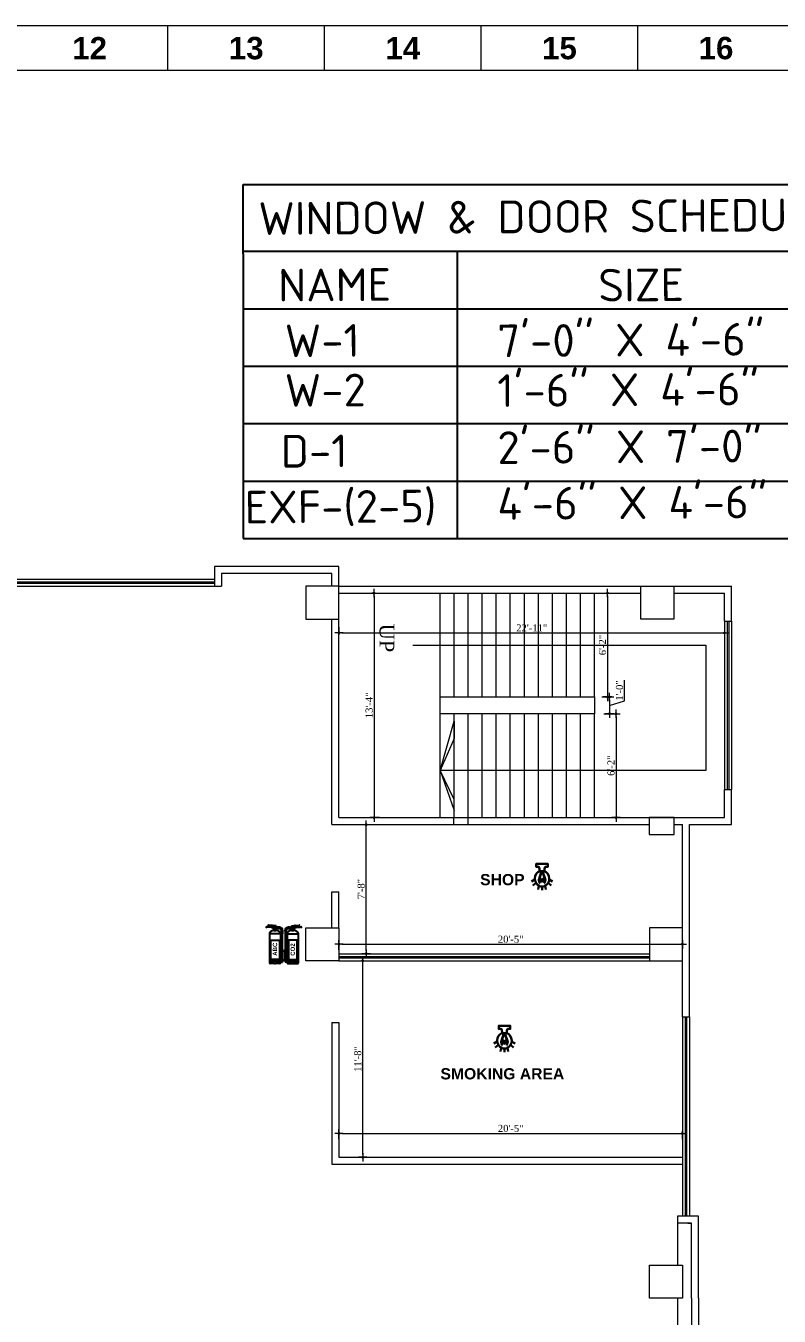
# Model space of a CAD drawing. Header units: inches. Extents: x -250485 to 735580, y -140410 to 288049.
# Drawn here: x 46484 to 47021, y 21417 to 22336 of the extents above; entities that cross this region are included whole.
import ezdxf

# ---------------------------------------------------------------- set-up
doc = ezdxf.new("R2010")
doc.units = ezdxf.units.IN
doc.header["$MEASUREMENT"] = 0
doc.header["$PDMODE"] = 35
doc.layers.get('0').update_dxf_attribs({"lineweight": 0})
doc.layers.get('Defpoints').update_dxf_attribs({"lineweight": 0})
for name, color, linetype, lineweight in [('COLUMN-2', 102, 'Continuous', 0), ('DIM_WORKING', 7, 'Continuous', 0), ('elev-FRONT', 252, 'Continuous', 30), ('Emergency Light', 251, 'Continuous', 15), ('Inline', 7, 'Continuous', 0), ('Layer1', 134, 'Continuous', 0), ('Outline', 7, 'Continuous', 0), ('Pipe 150 mm', 1, 'Continuous', 25), ('Scale', 7, 'Continuous', 0), ('Scale_Text', 7, 'Continuous', 0), ('sheet', 7, 'Continuous', 15), ('Stair', 171, 'Continuous', 0), ('Stair.', 134, 'Continuous', 9), ('SYMBLE', 86, 'Continuous', 0), ('TEX', 7, 'Continuous', 0), ('Titelblk', 7, 'Continuous', 25), ('TITLE', 7, 'Continuous', 20), ('wall', 7, 'Continuous', 0), ('WALL (I)', 7, 'Continuous', 0)]:
    doc.layers.add(name, color=color, linetype=linetype, lineweight=lineweight)
doc.layers.add('FIREACC', color=30, linetype='Continuous')
doc.layers.add('OUTSIDE', color=253, linetype='Continuous')
doc.styles.add('ARCH', font='times.ttf')
doc.styles.add('isop', font='isocpeur.ttf')
doc.styles.add('REG', font='times.ttf')
doc.styles.get("Standard").update_dxf_attribs({"font": 'arialbd.ttf', "height": 24})
doc.styles.add('Verdana', font='verdana.ttf')
doc.dimstyles.new('Dim-Pres', dxfattribs={"dimtxt": 5.5, "dimasz": 2, "dimexe": 1.5, "dimexo": 1.5, "dimgap": 1, "dimtad": 3, "dimdec": 0, "dimzin": 3, "dimdsep": 46, "dimlunit": 4, "dimtxsty": 'REG', "dimblk": 'point', "dimcen": 2, "dimclrd": 256, "dimclre": 256, "dimclrt": 7, "dimadec": 0, "dimazin": 0, "dimtfac": 0.75, "dimtdec": 0, "dimtmove": 1, "dimatfit": 3, "dimldrblk": 'point', "dimfxl": 0, "dimtolj": 1, "dimtzin": 0, "dimlwd": -1, "dimlwe": -1, "dimarcsym": 1})

# ---------------------------------------------------------------- blocks, each defined once
blk = doc.blocks.new('dot')
at = {"color": 4}
for p, q in [((-1.5, 0), (1.5, 0)), ((0, 1.5), (0, -1.5))]:
    blk.add_line(p, q, dxfattribs=at)
at = {"color": 6, "const_width": 0.5}
blk.add_lwpolyline([(-0.25, 0, 1), (0.25, 0, 1)], format="xyb", close=True, dxfattribs=at)
blk = doc.blocks.new('point')
blk.add_blockref('dot', (0, 0))
blk = doc.blocks.new('*D609')
at = {"layer": 'Defpoints', "color": 0, "ltscale": 30, "transparency": 16777216}
for p in [(46732.62, 21931.96), (46732.03, 21771.96), (46737.89, 21771.96)]:
    blk.add_point(p, dxfattribs=at)
at = {"layer": 'Layer1', "ltscale": 30, "transparency": 16777216}
for p, q in [((46732.03, 21931.96), (46730.53, 21931.96)), ((46732.03, 21929.96), (46732.03, 21773.96)), ((46736.03, 21771.96), (46730.53, 21771.96))]:
    blk.add_line(p, q, dxfattribs=at)
at = {"layer": 'Layer1', "ltscale": 30, "transparency": 16777216, "xscale": 2, "yscale": 2, "zscale": 2}
for p, rotation in [((46732.03, 21931.96), 90), ((46732.03, 21771.96), 270)]:
    blk.add_blockref('point', p, dxfattribs=dict(at, rotation=rotation))
at = {"layer": 'Layer1', "color": 7, "ltscale": 30, "transparency": 16777216, "insert": (46728.49, 21851.96), "char_height": 5, "attachment_point": 5, "rotation": 90, "style": 'REG'}
blk.add_mtext('\\A1;13\'-4"', dxfattribs=at)
blk = doc.blocks.new('*D614')
at = {"layer": 'Defpoints', "color": 0, "ltscale": 30, "transparency": 16777216}
for p in [(46889.07, 21931.96), (46889.07, 21857.96), (46898.25, 21857.96)]:
    blk.add_point(p, dxfattribs=at)
at = {"layer": 'Layer1', "ltscale": 30, "transparency": 16777216}
for p, q in [((46894.25, 21931.96), (46899.75, 21931.96)), ((46898.25, 21929.96), (46898.25, 21859.96)), ((46894.25, 21857.96), (46899.75, 21857.96))]:
    blk.add_line(p, q, dxfattribs=at)
at = {"layer": 'Layer1', "ltscale": 30, "transparency": 16777216, "xscale": 2, "yscale": 2, "zscale": 2}
for p, rotation in [((46898.25, 21931.96), 90), ((46898.25, 21857.96), 270)]:
    blk.add_blockref('point', p, dxfattribs=dict(at, rotation=rotation))
at = {"layer": 'Layer1', "color": 7, "ltscale": 30, "transparency": 16777216, "insert": (46894.71, 21894.96), "char_height": 5, "attachment_point": 5, "rotation": 90, "style": 'REG'}
blk.add_mtext('\\A1;6\'-2"', dxfattribs=at)
blk = doc.blocks.new('*D615')
at = {"layer": 'Defpoints', "color": 0, "ltscale": 30, "transparency": 16777216}
for p in [(46889.07, 21857.96), (46889.07, 21845.96), (46899.71, 21845.96)]:
    blk.add_point(p, dxfattribs=at)
at = {"layer": 'Layer1', "ltscale": 30, "transparency": 16777216}
for p, q in [((46910.34, 21855.15), (46910.34, 21869.98)), ((46895.71, 21857.96), (46901.21, 21857.96)), ((46899.71, 21855.96), (46899.71, 21847.96)), ((46899.71, 21851.96), (46910.34, 21855.15)), ((46895.71, 21845.96), (46901.21, 21845.96))]:
    blk.add_line(p, q, dxfattribs=at)
at = {"layer": 'Layer1', "ltscale": 30, "transparency": 16777216, "xscale": 2, "yscale": 2, "zscale": 2}
for p, rotation in [((46899.71, 21857.96), 90), ((46899.71, 21845.96), 270)]:
    blk.add_blockref('point', p, dxfattribs=dict(at, rotation=rotation))
at = {"layer": 'Layer1', "color": 7, "ltscale": 30, "transparency": 16777216, "insert": (46906.8, 21862.57), "char_height": 5, "attachment_point": 5, "rotation": 90, "style": 'REG'}
blk.add_mtext('\\A1;1\'-0"', dxfattribs=at)
blk = doc.blocks.new('*D616')
at = {"layer": 'Defpoints', "color": 0, "ltscale": 30, "transparency": 16777216}
for p in [(46889.07, 21845.96), (46889.07, 21771.96), (46904.34, 21771.96)]:
    blk.add_point(p, dxfattribs=at)
at = {"layer": 'Layer1', "ltscale": 30, "transparency": 16777216}
for p, q in [((46900.34, 21845.96), (46905.84, 21845.96)), ((46904.34, 21843.96), (46904.34, 21773.96)), ((46900.34, 21771.96), (46905.84, 21771.96))]:
    blk.add_line(p, q, dxfattribs=at)
at = {"layer": 'Layer1', "ltscale": 30, "transparency": 16777216, "xscale": 2, "yscale": 2, "zscale": 2}
for p, rotation in [((46904.34, 21845.96), 90), ((46904.34, 21771.96), 270)]:
    blk.add_blockref('point', p, dxfattribs=dict(at, rotation=rotation))
at = {"layer": 'Layer1', "color": 7, "ltscale": 30, "transparency": 16777216, "insert": (46900.8, 21808.96), "char_height": 5, "attachment_point": 5, "rotation": 90, "style": 'REG'}
blk.add_mtext('\\A1;6\'-2"', dxfattribs=at)
blk = doc.blocks.new('*D617')
at = {"layer": 'Defpoints', "color": 0, "ltscale": 30, "transparency": 16777216}
for p in [(46707.07, 21913.46), (46981.57, 21913.46), (46981.57, 21903.63)]:
    blk.add_point(p, dxfattribs=at)
at = {"layer": 'Layer1', "ltscale": 30, "transparency": 16777216}
for p, q in [((46707.07, 21907.63), (46707.07, 21902.13)), ((46981.57, 21907.63), (46981.57, 21902.13)), ((46709.07, 21903.63), (46979.57, 21903.63))]:
    blk.add_line(p, q, dxfattribs=at)
at = {"layer": 'Layer1', "ltscale": 30, "transparency": 16777216, "xscale": 2, "yscale": 2, "zscale": 2, "rotation": 180}
blk.add_blockref('point', (46707.07, 21903.63), dxfattribs=at)
at = {"layer": 'Layer1', "ltscale": 30, "transparency": 16777216, "xscale": 2, "yscale": 2, "zscale": 2}
blk.add_blockref('point', (46981.57, 21903.63), dxfattribs=at)
at = {"layer": 'Layer1', "color": 7, "ltscale": 30, "transparency": 16777216, "insert": (46844.32, 21907.13), "char_height": 5, "attachment_point": 5, "style": 'REG'}
blk.add_mtext('\\A1;22\'-11"', dxfattribs=at)
blk = doc.blocks.new('A$C16DB04AD')
at = {"layer": 'Emergency Light', "color": 154, "lineweight": 30}
for p, q in [((-6.5, -14.4), (-9.6, -16)), ((-5.4, -17.4), (-8.3, -19.8)), ((-2.9, -19.8), (-3.5, -23.2)), ((0, -20.7), (0, -24)), ((2.9, -19.8), (3.5, -23.2)), ((5.4, -17.4), (8.3, -19.8)), ((6.5, -14.4), (9.6, -16))]:
    blk.add_line(p, q, dxfattribs=at)
blk.add_lwpolyline([(-2, -6.6), (-2.5, -3.3, 0.371278), (-2.9, -2.9), (-5.2, -2.9), (-5.2, 0), (5.2, 0), (5.2, -2.9), (2.9, -2.9, 0.371278), (2.5, -3.3), (2, -6.6)], format="xyb", dxfattribs=at)
at = {"layer": 'Emergency Light', "color": 1, "lineweight": 30}
blk.add_lwpolyline([(-0.4, -6.6), (-3, -14.5), (-2.3, -17.3), (-1.1, -13.9), (0, -16.5), (1.1, -13.9), (2.3, -17.3), (3, -14.5), (0.4, -6.6)], dxfattribs=at)
blk.add_lwpolyline([(0.4, -7.3, 0.690361), (-0.4, -7.3), (-2.7, -14.5), (-2.2, -16.4), (-1.1, -13.2), (0, -15.9), (1.1, -13.2), (2.2, -16.4), (2.7, -14.5), (0.4, -7.3)], format="xyb", dxfattribs=at)
at = {"layer": 'Emergency Light', "color": 154, "lineweight": 30}
blk.add_lwpolyline([(-2, -6.6), (2, -6.6)], dxfattribs=at)
for centre, radius, start, end in [((0.8, -13.4), 7.38, 112.0671, 245.9767), ((-0.8, -13.4), 7.38, 294.0233, 67.9329), ((0, -16), 4.74, 241.9689, 298.0311)]:
    blk.add_arc(centre, radius, start, end, dxfattribs=at)
blk = doc.blocks.new('*U196')
at = {"layer": 'OUTSIDE', "linetype": 'Continuous'}
for points in [[(-100, 482), (-104, 460), (-79, 478)], [(-79, 478), (-104, 460), (-84, 462)], [(-84, 462), (-104, 460), (-77, 321)], [(-104, 460), (-97, 320), (-77, 321)], [(-85, 498), (-100, 482), (-47, 486)], [(-47, 486), (-100, 482), (-64, 484)], [(-64, 484), (-100, 482), (-79, 478)], [(-64, 504), (-85, 498), (-52, 503)], [(-52, 503), (-85, 498), (-47, 502)], [(-43, 502), (-85, 498), (-43, 486)], [(-85, 498), (-43, 502), (-47, 502)], [(-85, 498), (-47, 486), (-43, 486)], [(-52, 503), (-58, 504), (-64, 504)], [(-47, 486), (-64, 484), (-52, 485)], [(-52, 485), (-64, 484), (-58, 484)], [(-97, 320), (-102, 180), (-82, 180)], [(-77, 321), (-97, 320), (-82, 180)], [(-103, 111), (-104, 62), (-84, 62)], [(-82, 160), (-103, 111), (-83, 111)], [(-102, 160), (-103, 111), (-82, 160)], [(-83, 111), (-103, 111), (-84, 62)]]:
    blk.add_solid(points, dxfattribs=at)
blk = doc.blocks.new('*U195')
at = {"layer": 'OUTSIDE', "linetype": 'Continuous'}
for points in [[(0, 488), (-1, 487), (1, 486)], [(-1, 487), (0, 486), (1, 486)], [(0, 500), (0, 488), (1, 486)], [(1, 500), (0, 500), (1, 486)], [(1, 500), (1, 486), (2, 488)], [(1, 500), (1, 500), (2, 488)], [(1, 500), (1, 500), (1, 486)], [(2, 488), (1, 486), (2, 487)], [(2, 487), (1, 486), (2, 486)]]:
    blk.add_solid(points, dxfattribs=at)
blk = doc.blocks.new('CO2')
at = {"layer": 'FIREACC', "color": 31}
for p, q in [((-39702, 31634), (-39702, 31301)), ((-39658, 31682), (-39626, 31682)), ((-39658, 31682), (-39658, 31666)), ((-39657, 31717), (-39569, 31724)), ((-39657, 31717), (-39656, 31701)), ((-39657, 31685), (-39627, 31685)), ((-39657, 31684), (-39657, 31682)), ((-39657, 31684), (-39627, 31684)), ((-39655, 31701), (-39656, 31707)), ((-39630, 31701), (-39656, 31701)), ((-39656, 31685), (-39656, 31701)), ((-39652, 31705), (-39631, 31704)), ((-39651, 31703), (-39652, 31705)), ((-39652, 31703), (-39631, 31702)), ((-39631, 31704), (-39626, 31704)), ((-39630, 31702), (-39605, 31701)), ((-39628, 31701), (-39630, 31701)), ((-39628, 31698), (-39628, 31701)), ((-39628, 31685), (-39628, 31697)), ((-39627, 31684), (-39627, 31682)), ((-39626, 31682), (-39626, 31666)), ((-39624, 31709), (-39624, 31706)), ((-39624, 31708), (-39604, 31707)), ((-39622, 31712), (-39606, 31714)), ((-39606, 31714), (-39565, 31720)), ((-39604, 31701), (-39558, 31700)), ((-39603, 31707), (-39552, 31704)), ((-39582, 31634), (-39582, 31301)), ((-39655, 31306), (-39691, 31306)), ((-39629, 31306), (-39594, 31306))]:
    blk.add_line(p, q, dxfattribs=at)
for centre, radius in [((-39653, 31703), 0.818), ((-39642, 31693), 8), ((-39642, 31693), 7.11)]:
    blk.add_circle(centre, radius, dxfattribs=at)
for centre, radius, start, end in [((-39676, 31631), 26.3, 119.5311, 173.3898), ((-39642, 31581), 86.5, 100.9999, 123.208), ((-39657, 31684), 0.8, 90, 270), ((-39653, 31703), 1.96, 184.1612, 4.1612), ((-39627, 31684), 0.8, 270, 90), ((-39626, 31706), 2.4, 266.9201, 4.1612), ((-39642, 31581), 86.5, 56.792, 79.0001), ((-39621, 31709), 2.4, 97.9905, 184.1612), ((-39608, 31631), 26.3, 6.6102, 60.4689), ((-39569, 31720), 4, 4.1612, 94.1612), ((-39562, 31656), 44.2, 59.9746, 83.8066), ((-39556, 31688), 16.6, 21.9213, 77.9269), ((-39687, 31298), 9.06, 135.2683, 162.981), ((-39691, 31302), 3.74, 83.2574, 130.4174), ((-39655, 31299), 6.79, 39.6417, 93.3999), ((-39629, 31299), 6.79, 86.6001, 140.3583), ((-39593, 31302), 3.74, 49.5826, 96.7426), ((-39597, 31298), 9.06, 17.019, 44.7317), ((-39698, 31302), 4.51, 202.0814, 252.7663), ((-39699, 31302), 4.45, 276.3773, 340.9868), ((-39642, 31306), 7.75, 199.8006, 272.52), ((-39642, 31306), 7.75, 267.48, 340.1994), ((-39585, 31302), 4.45, 199.0132, 263.6227), ((-39586, 31302), 4.51, 287.2337, 337.9186)]:
    blk.add_arc(centre, radius, start, end, dxfattribs=at)
at = {"layer": 'OUTSIDE', "color": 31}
for p, q in [((-39702, 31626), (-39582, 31626)), ((-39694, 31701), (-39689, 31701)), ((-39677, 31701), (-39666, 31701)), ((-39677, 31701), (-39677, 31685)), ((-39677, 31699), (-39666, 31699)), ((-39677, 31698), (-39666, 31698)), ((-39677, 31689), (-39666, 31689)), ((-39677, 31688), (-39666, 31688)), ((-39677, 31685), (-39666, 31685)), ((-39661, 31699), (-39656, 31699)), ((-39661, 31699), (-39661, 31687)), ((-39661, 31695), (-39656, 31695)), ((-39661, 31691), (-39656, 31691)), ((-39661, 31687), (-39656, 31687)), ((-39656, 31701), (-39655, 31701)), ((-39645, 31695), (-39647, 31696)), ((-39643, 31689), (-39645, 31700)), ((-39642, 31698), (-39643, 31689)), ((-39642, 31698), (-39642, 31698)), ((-39642, 31698), (-39641, 31689)), ((-39642, 31698), (-39642, 31698)), ((-39642, 31698), (-39642, 31698)), ((-39641, 31689), (-39639, 31700)), ((-39639, 31695), (-39637, 31696)), ((-39631, 31706), (-39632, 31706)), ((-39632, 31706), (-39631, 31706)), ((-39702, 31326), (-39582, 31326)), ((-39699, 31298), (-39585, 31298))]:
    blk.add_line(p, q, dxfattribs=at)
at = {"layer": 'OUTSIDE', "color": 1}
for p, q in [((-39694, 31685), (-39689, 31685)), ((-39677, 31700), (-39680, 31700)), ((-39677, 31687), (-39680, 31687)), ((-39690, 31558), (-39690, 31342)), ((-39594, 31558), (-39690, 31558)), ((-39594, 31342), (-39594, 31558)), ((-39730, 31442), (-39730, 31426)), ((-39702, 31442), (-39730, 31442)), ((-39702, 31426), (-39730, 31426)), ((-39728, 31442), (-39728, 31426)), ((-39728, 31348), (-39728, 31346)), ((-39708, 31348), (-39728, 31348)), ((-39727, 31346), (-39728, 31346)), ((-39728, 31346), (-39728, 31328)), ((-39727, 31346), (-39727, 31328)), ((-39710, 31326), (-39726, 31326)), ((-39725, 31325), (-39725, 31326)), ((-39725, 31325), (-39711, 31325)), ((-39722, 31346), (-39724, 31346)), ((-39724, 31346), (-39724, 31328)), ((-39724, 31325), (-39724, 31314)), ((-39724, 31324), (-39712, 31324)), ((-39712, 31314), (-39724, 31314)), ((-39722, 31346), (-39722, 31328)), ((-39719, 31326), (-39719, 31346)), ((-39717, 31346), (-39719, 31346)), ((-39717, 31326), (-39717, 31346)), ((-39717, 31326), (-39717, 31346)), ((-39714, 31346), (-39712, 31346)), ((-39714, 31346), (-39714, 31328)), ((-39712, 31346), (-39712, 31328)), ((-39712, 31325), (-39712, 31314)), ((-39711, 31325), (-39711, 31326)), ((-39709, 31346), (-39708, 31346)), ((-39709, 31346), (-39709, 31328)), ((-39708, 31442), (-39708, 31426)), ((-39708, 31348), (-39708, 31346)), ((-39708, 31346), (-39708, 31328)), ((-39690, 31342), (-39594, 31342))]:
    blk.add_line(p, q, dxfattribs=at)
at = {"layer": 'OUTSIDE', "color": 31}
for centre, radius, start, end in [((-39694, 31669), 32.2, 90.1556, 185.0263), ((-40885, 31547), 1165, 354.8506, 5.8887), ((-39694, 31669), 16.2, 90.3251, 183.7727), ((-40874, 31547), 1170, 354.8444, 5.9227), ((-39691, 31730), 45.1, 272.4836, 284.5448), ((-39666, 31694), 7.45, 50.2127, 88.8117), ((-39666, 31701), 1.98, 271.9881, 358.9526), ((-39668, 31693), 5.13, 297.4534, 62.5466), ((-39666, 31686), 1.98, 1.0474, 88.0119), ((-39666, 31693), 7.45, 271.1883, 309.7873), ((-39644, 31690), 27.6, 239.6837, 274.3046), ((-39642, 31693), 5.65, 115.6308, 148.0837), ((-39642, 31693), 3.41, 125.5003, 148.0837), ((-39642, 31688), 1.22, 124.6063, 55.8009), ((-39639, 31688), 25.7, 264.3962, 301.6155), ((-39642, 31693), 5.65, 31.9163, 64.3692), ((-39642, 31693), 3.41, 31.9163, 54.4997), ((-39632, 31706), 0.343, 90, 270), ((-39617, 31706), 14, 181.0255, 178.2204), ((-39617, 31706), 13.6, 181.0585, 178.1631), ((-39631, 31706), 0.343, 270, 90)]:
    blk.add_arc(centre, radius, start, end, dxfattribs=at)
at = {"layer": 'OUTSIDE', "color": 1}
for centre, radius, start, end in [((-39691, 31656), 45.1, 75.4552, 87.5164), ((-39725, 31329), 2.97, 192.2541, 244.019), ((-39724, 31329), 2.97, 192.2541, 244.019), ((-42910, 31459), 3186, 357.9975, 359.4077), ((-39721, 31329), 2.97, 192.2541, 244.019), ((-39719, 31329), 2.97, 192.2541, 244.019), ((-39717, 31329), 2.97, 295.981, 347.7459), ((-39715, 31329), 2.97, 295.981, 347.7459), ((-39712, 31329), 2.97, 295.981, 347.7459), ((-42910, 31459), 3202, 358.0075, 359.4106), ((-39711, 31329), 2.97, 295.981, 347.7459)]:
    blk.add_arc(centre, radius, start, end, dxfattribs=at)
at = {"layer": 'OUTSIDE', "color": 1, "linetype": 'Continuous', "xscale": 0.8000000000029104, "yscale": 0.7999999999992724, "zscale": 0.7999999999999443}
blk.add_blockref('*U196', (-39643, 31298), dxfattribs=at)
at = {"layer": 'OUTSIDE', "color": 31, "linetype": 'Continuous', "xscale": 0.8000000000029104, "yscale": 0.7999999999992724, "zscale": 0.7999999999999443}
blk.add_blockref('*U195', (-39643, 31298), dxfattribs=at)
at = {"layer": 'sheet', "color": 5, "insert": (-39666, 31384), "char_height": 48, "width": 165, "attachment_point": 1, "rotation": 90}
blk.add_mtext('{\\C6;CO2}', dxfattribs=at)
blk = doc.blocks.new('ABC')
at = {"layer": 'FIREACC', "color": 11}
for p, q in [((-39154, 31707), (-39205, 31704)), ((-39153, 31701), (-39200, 31700)), ((-39152, 31714), (-39193, 31720)), ((-39101, 31717), (-39189, 31724)), ((-39175, 31634), (-39175, 31301)), ((-39134, 31708), (-39154, 31707)), ((-39127, 31702), (-39153, 31701)), ((-39136, 31712), (-39151, 31714)), ((-39134, 31709), (-39134, 31706)), ((-39127, 31704), (-39131, 31704)), ((-39100, 31685), (-39131, 31685)), ((-39131, 31684), (-39131, 31682)), ((-39100, 31684), (-39131, 31684)), ((-39099, 31682), (-39131, 31682)), ((-39131, 31682), (-39131, 31666)), ((-39129, 31698), (-39129, 31701)), ((-39129, 31701), (-39127, 31701)), ((-39129, 31685), (-39129, 31697)), ((-39106, 31703), (-39127, 31702)), ((-39127, 31701), (-39102, 31701)), ((-39106, 31705), (-39126, 31704)), ((-39106, 31703), (-39106, 31705)), ((-39101, 31717), (-39102, 31701)), ((-39102, 31701), (-39102, 31707)), ((-39102, 31685), (-39102, 31701)), ((-39100, 31684), (-39100, 31682)), ((-39099, 31682), (-39099, 31666)), ((-39055, 31634), (-39055, 31301)), ((-39129, 31306), (-39164, 31306)), ((-39102, 31306), (-39067, 31306))]:
    blk.add_line(p, q, dxfattribs=at)
for centre, radius in [((-39115, 31693), 8), ((-39115, 31693), 7.11), ((-39104, 31703), 0.818)]:
    blk.add_circle(centre, radius, dxfattribs=at)
for centre, radius, start, end in [((-39202, 31688), 16.6, 102.0731, 158.0787), ((-39195, 31656), 44.2, 96.1934, 120.0254), ((-39189, 31720), 4, 85.8388, 175.8388), ((-39149, 31631), 26.3, 119.5311, 173.3898), ((-39115, 31581), 86.5, 100.9999, 123.208), ((-39136, 31709), 2.4, 355.8388, 82.0095), ((-39132, 31706), 2.4, 175.8388, 273.0799), ((-39131, 31684), 0.8, 90, 270), ((-39104, 31703), 1.96, 175.8388, 355.8388), ((-39100, 31684), 0.8, 270, 90), ((-39116, 31581), 86.5, 56.792, 79.0001), ((-39082, 31631), 26.3, 6.6102, 60.4689), ((-39160, 31298), 9.06, 135.2683, 162.981), ((-39164, 31302), 3.74, 83.2574, 130.4174), ((-39128, 31299), 6.79, 39.6417, 93.3999), ((-39103, 31299), 6.79, 86.6001, 140.3583), ((-39067, 31302), 3.74, 49.5826, 96.7426), ((-39071, 31298), 9.06, 17.019, 44.7317), ((-39171, 31302), 4.51, 202.0814, 252.7663), ((-39173, 31302), 4.45, 276.3773, 340.9868), ((-39116, 31306), 7.75, 199.8006, 272.52), ((-39115, 31306), 7.75, 267.48, 340.1994), ((-39058, 31302), 4.45, 199.0132, 263.6227), ((-39060, 31302), 4.51, 287.2337, 337.9186)]:
    blk.add_arc(centre, radius, start, end, dxfattribs=at)
at = {"layer": 'OUTSIDE', "color": 11}
for p, q in [((-39055, 31626), (-39175, 31626)), ((-39127, 31706), (-39125, 31706)), ((-39125, 31706), (-39127, 31706)), ((-39118, 31695), (-39120, 31696)), ((-39116, 31689), (-39118, 31700)), ((-39116, 31698), (-39115, 31698)), ((-39116, 31698), (-39116, 31689)), ((-39116, 31698), (-39115, 31698)), ((-39115, 31689), (-39113, 31700)), ((-39115, 31698), (-39115, 31689)), ((-39115, 31698), (-39115, 31698)), ((-39113, 31695), (-39111, 31696)), ((-39102, 31701), (-39102, 31701)), ((-39096, 31699), (-39102, 31699)), ((-39096, 31695), (-39102, 31695)), ((-39096, 31691), (-39102, 31691)), ((-39096, 31687), (-39102, 31687)), ((-39096, 31699), (-39096, 31687)), ((-39080, 31701), (-39092, 31701)), ((-39080, 31699), (-39092, 31699)), ((-39080, 31698), (-39092, 31698)), ((-39080, 31689), (-39092, 31689)), ((-39080, 31688), (-39092, 31688)), ((-39080, 31685), (-39092, 31685)), ((-39080, 31701), (-39080, 31685)), ((-39080, 31687), (-39078, 31687)), ((-39063, 31685), (-39068, 31685)), ((-39055, 31326), (-39175, 31326)), ((-39058, 31298), (-39173, 31298))]:
    blk.add_line(p, q, dxfattribs=at)
at = {"layer": 'OUTSIDE', "color": 1}
for p, q in [((-39080, 31700), (-39078, 31700)), ((-39063, 31701), (-39068, 31701)), ((-39163, 31342), (-39163, 31558)), ((-39163, 31558), (-39067, 31558)), ((-39067, 31558), (-39067, 31342)), ((-39067, 31342), (-39163, 31342)), ((-39055, 31442), (-39027, 31442)), ((-39055, 31426), (-39027, 31426)), ((-39050, 31442), (-39050, 31426)), ((-39049, 31348), (-39049, 31346)), ((-39049, 31348), (-39030, 31348)), ((-39049, 31346), (-39049, 31346)), ((-39049, 31346), (-39049, 31328)), ((-39049, 31346), (-39049, 31328)), ((-39047, 31326), (-39031, 31326)), ((-39043, 31346), (-39046, 31346)), ((-39046, 31346), (-39046, 31328)), ((-39046, 31325), (-39046, 31326)), ((-39046, 31325), (-39046, 31314)), ((-39033, 31325), (-39046, 31325)), ((-39033, 31324), (-39046, 31324)), ((-39046, 31314), (-39033, 31314)), ((-39043, 31346), (-39043, 31328)), ((-39041, 31326), (-39041, 31346)), ((-39041, 31326), (-39041, 31346)), ((-39041, 31346), (-39038, 31346)), ((-39038, 31326), (-39038, 31346)), ((-39036, 31346), (-39033, 31346)), ((-39036, 31346), (-39036, 31328)), ((-39033, 31346), (-39033, 31328)), ((-39033, 31325), (-39033, 31326)), ((-39033, 31325), (-39033, 31314)), ((-39030, 31442), (-39030, 31426)), ((-39030, 31348), (-39030, 31346)), ((-39030, 31346), (-39030, 31346)), ((-39030, 31346), (-39030, 31328)), ((-39030, 31346), (-39030, 31328)), ((-39027, 31442), (-39027, 31426))]:
    blk.add_line(p, q, dxfattribs=at)
at = {"layer": 'OUTSIDE', "color": 11}
for centre, radius, start, end in [((-39140, 31706), 14, 1.7796, 358.9745), ((-39140, 31706), 13.6, 1.8369, 358.9415), ((-39118, 31688), 25.7, 238.3845, 275.6038), ((-39127, 31706), 0.343, 90, 270), ((-39125, 31706), 0.343, 270, 90), ((-39115, 31693), 5.65, 115.6308, 148.0837), ((-39115, 31693), 3.41, 125.5003, 148.0837), ((-39115, 31688), 1.22, 124.1991, 55.3937), ((-39113, 31690), 27.6, 265.6954, 300.3163), ((-39115, 31693), 3.41, 31.9163, 54.4997), ((-39115, 31693), 5.65, 31.9163, 64.3692), ((-39092, 31694), 7.45, 91.1883, 129.7873), ((-39092, 31693), 7.45, 230.2127, 268.8117), ((-39090, 31693), 5.13, 117.4534, 242.5466), ((-39092, 31701), 1.98, 181.0474, 268.0119), ((-39092, 31686), 1.98, 91.9881, 178.9526), ((-39066, 31730), 45.1, 255.4552, 267.5164), ((-39064, 31669), 32.2, 354.9737, 89.8444), ((-39064, 31669), 16.2, 356.2273, 89.6749), ((-37883, 31547), 1170, 174.0773, 185.1556)]:
    blk.add_arc(centre, radius, start, end, dxfattribs=at)
at = {"layer": 'OUTSIDE', "color": 1}
for centre, radius, start, end in [((-39066, 31656), 45.1, 92.4836, 104.5448), ((-37872, 31547), 1165, 174.1113, 185.1494), ((-35847, 31459), 3202, 180.5894, 181.9925), ((-39046, 31329), 2.97, 192.2541, 244.019), ((-39046, 31329), 2.97, 192.2541, 244.019), ((-39043, 31329), 2.97, 192.2541, 244.019), ((-39040, 31329), 2.97, 192.2541, 244.019), ((-39038, 31329), 2.97, 295.981, 347.7459), ((-39036, 31329), 2.97, 295.981, 347.7459), ((-35847, 31459), 3186, 180.5923, 182.0025), ((-39033, 31329), 2.97, 295.981, 347.7459), ((-39033, 31329), 2.97, 295.981, 347.7459)]:
    blk.add_arc(centre, radius, start, end, dxfattribs=at)
at = {"layer": 'OUTSIDE', "color": 11, "linetype": 'Continuous', "xscale": -0.8000000000029104, "yscale": 0.7999999999992724, "zscale": 0.7999999999999443}
blk.add_blockref('*U195', (-39115, 31298), dxfattribs=at)
at = {"layer": 'OUTSIDE', "color": 1, "linetype": 'Continuous', "xscale": -0.8000000000029104, "yscale": 0.7999999999992724, "zscale": 0.7999999999999443}
blk.add_blockref('*U196', (-39115, 31298), dxfattribs=at)
at = {"layer": 'sheet', "color": 5, "insert": (-39091, 31384), "char_height": 48, "width": 165, "attachment_point": 7, "rotation": 90}
blk.add_mtext('{\\C6;ABC}', dxfattribs=at)
blk = doc.blocks.new('PAGE')
at = {"layer": 'Inline', "color": 252, "lineweight": 15}
blk.add_lwpolyline([(178051640.63, 22656441.11), (178051640.63, 22657235.79), (178050505.36, 22657235.79), (178050505.36, 22656441.11)], close=True, dxfattribs=at)
at = {"layer": 'Outline', "color": 252, "lineweight": 15}
blk.add_line((178051662.57, 22657252.66), (178050483.42, 22657252.66), dxfattribs=at)
at = {"layer": 'Scale', "color": 252, "lineweight": 9}
for p, q in [((178051190.99, 22657235.79), (178051190.99, 22657252.66)), ((178051249.99, 22657235.79), (178051249.99, 22657252.66)), ((178051308.99, 22657235.79), (178051308.99, 22657252.66)), ((178051367.98, 22657235.79), (178051367.98, 22657252.66))]:
    blk.add_line(p, q, dxfattribs=at)
at = {"layer": 'Scale_Text', "color": 252, "lineweight": 13, "char_height": 8.435, "width": 2.5102, "attachment_point": 5}
for s, insert in [('12', (178051161.49, 22657244.22)), ('13', (178051220.49, 22657244.22)), ('14', (178051279.49, 22657244.22)), ('15', (178051338.49, 22657244.22)), ('16', (178051397.48, 22657244.22))]:
    blk.add_mtext(s, dxfattribs=dict(at, insert=insert))
blk = doc.blocks.new('Title')
at = {"layer": 'Titelblk', "color": 3, "linetype": 'Continuous', "lineweight": 0, "xscale": 3.014611567961765, "yscale": 3.014611567959946, "zscale": 3.014611567966516}
blk.add_blockref('PAGE', (-536855255.8, -68388224), dxfattribs=at)
blk = doc.blocks.new('*D646')
at = {"layer": 'Defpoints', "color": 0, "ltscale": 30, "transparency": 16777216}
for p in [(46707.07, 21669.96), (46723.98, 21669.96), (46707.07, 21529.88)]:
    blk.add_point(p, dxfattribs=at)
at = {"layer": 'Layer1', "ltscale": 30, "transparency": 16777216}
for p, q in [((46719.98, 21669.96), (46725.48, 21669.96)), ((46723.98, 21531.88), (46723.98, 21667.96)), ((46719.98, 21529.88), (46725.48, 21529.88))]:
    blk.add_line(p, q, dxfattribs=at)
at = {"layer": 'Layer1', "ltscale": 30, "transparency": 16777216, "xscale": 2, "yscale": 2, "zscale": 2}
for p, rotation in [((46723.98, 21669.96), 90), ((46723.98, 21529.88), 270)]:
    blk.add_blockref('point', p, dxfattribs=dict(at, rotation=rotation))
at = {"layer": 'Layer1', "color": 7, "ltscale": 30, "transparency": 16777216, "insert": (46720.44, 21599.92), "char_height": 5, "attachment_point": 5, "rotation": 90, "style": 'REG'}
blk.add_mtext('\\A1;11\'-8"', dxfattribs=at)
blk = doc.blocks.new('*D647')
at = {"layer": 'Defpoints', "color": 0, "ltscale": 30, "transparency": 16777216}
for p in [(46951.57, 21546.9), (46707.07, 21529.88), (46951.57, 21529.88)]:
    blk.add_point(p, dxfattribs=at)
at = {"layer": 'Layer1', "ltscale": 30, "transparency": 16777216}
for p, q in [((46707.07, 21542.9), (46707.07, 21548.4)), ((46709.07, 21546.9), (46949.57, 21546.9)), ((46951.57, 21542.9), (46951.57, 21548.4))]:
    blk.add_line(p, q, dxfattribs=at)
at = {"layer": 'Layer1', "ltscale": 30, "transparency": 16777216, "xscale": 2, "yscale": 2, "zscale": 2, "rotation": 180}
blk.add_blockref('point', (46707.07, 21546.9), dxfattribs=at)
at = {"layer": 'Layer1', "ltscale": 30, "transparency": 16777216, "xscale": 2, "yscale": 2, "zscale": 2}
blk.add_blockref('point', (46951.57, 21546.9), dxfattribs=at)
at = {"layer": 'Layer1', "color": 7, "ltscale": 30, "transparency": 16777216, "insert": (46829.32, 21550.45), "char_height": 5, "attachment_point": 5, "style": 'REG'}
blk.add_mtext('\\A1;20\'-5"', dxfattribs=at)
blk = doc.blocks.new('*D648')
at = {"layer": 'Defpoints', "color": 0, "ltscale": 30, "transparency": 16777216}
for p in [(46707.07, 21766.96), (46726.42, 21766.96), (46707.07, 21674.96)]:
    blk.add_point(p, dxfattribs=at)
at = {"layer": 'Layer1', "ltscale": 30, "transparency": 16777216}
for p, q in [((46722.42, 21766.96), (46727.92, 21766.96)), ((46726.42, 21676.96), (46726.42, 21764.96)), ((46722.42, 21674.96), (46727.92, 21674.96))]:
    blk.add_line(p, q, dxfattribs=at)
at = {"layer": 'Layer1', "ltscale": 30, "transparency": 16777216, "xscale": 2, "yscale": 2, "zscale": 2}
for p, rotation in [((46726.42, 21766.96), 90), ((46726.42, 21674.96), 270)]:
    blk.add_blockref('point', p, dxfattribs=dict(at, rotation=rotation))
at = {"layer": 'Layer1', "color": 7, "ltscale": 30, "transparency": 16777216, "insert": (46722.87, 21720.96), "char_height": 5, "attachment_point": 5, "rotation": 90, "style": 'REG'}
blk.add_mtext('\\A1;7\'-8"', dxfattribs=at)
blk = doc.blocks.new('*D649')
at = {"layer": 'Defpoints', "color": 0, "ltscale": 30, "transparency": 16777216}
for p in [(46951.57, 21681.71), (46707.07, 21674.96), (46951.57, 21674.96)]:
    blk.add_point(p, dxfattribs=at)
at = {"layer": 'Layer1', "ltscale": 30, "transparency": 16777216}
for p, q in [((46707.07, 21677.71), (46707.07, 21683.21)), ((46709.07, 21681.71), (46949.57, 21681.71)), ((46951.57, 21677.71), (46951.57, 21683.21))]:
    blk.add_line(p, q, dxfattribs=at)
at = {"layer": 'Layer1', "ltscale": 30, "transparency": 16777216, "xscale": 2, "yscale": 2, "zscale": 2, "rotation": 180}
blk.add_blockref('point', (46707.07, 21681.71), dxfattribs=at)
at = {"layer": 'Layer1', "ltscale": 30, "transparency": 16777216, "xscale": 2, "yscale": 2, "zscale": 2}
blk.add_blockref('point', (46951.57, 21681.71), dxfattribs=at)
at = {"layer": 'Layer1', "color": 7, "ltscale": 30, "transparency": 16777216, "insert": (46829.32, 21685.26), "char_height": 5, "attachment_point": 5, "style": 'REG'}
blk.add_mtext('\\A1;20\'-5"', dxfattribs=at)
blk = doc.blocks.new('RGD')
at = {"layer": 'elev-FRONT', "linetype": 'ByBlock', "lineweight": -2}
for p, q in [((-267170.86, 132486.4), (-267170.86, 132507.54)), ((-267170.86, 132507.54), (-266991.75, 132507.54)), ((-266991.75, 132507.54), (-266991.75, 132399.32)), ((-267170.86, 132487.15), (-266991.75, 132487.15)), ((-267170.86, 132486.4), (-267170.86, 132399.32)), ((-267105.45, 132487.15), (-267105.45, 132399.32)), ((-267170.86, 132469.59), (-266991.75, 132469.59)), ((-267170.86, 132452.02), (-266991.75, 132452.02)), ((-267170.86, 132434.45), (-266991.75, 132434.45)), ((-267170.86, 132416.89), (-266991.75, 132416.89)), ((-267170.86, 132399.32), (-266991.75, 132399.32))]:
    blk.add_line(p, q, dxfattribs=at)
at = {"layer": 'Stair.', "char_height": 10, "attachment_point": 1, "rotation": 0.4027, "style": 'isop'}
for s, insert, width in [('{\\C5;WINDOW & DOOR SCHEDULE}', (-267166.27, 132502.14), 173.2419), ('{\\C5;NAME}', (-267160.24, 132481.77), 70.5634), ('{\\C5;SIZE}', (-267062.38, 132481.77), 70.5634), ('{\\C5;7\'-0\'\' X 4\'-6"}', (-267093.22, 132464.74), 89.3818), ('{\\C5;W-1}', (-267158.2, 132464.74), 28.5573), ('{\\C5;W-2}', (-267158.2, 132449.58), 28.5573), ('{\\C5;1\'-6\'\' X 4\'-6"}', (-267093.22, 132449.52), 89.3818), ('{\\C5;2\'-6\'\' X 7\'-0"}', (-267093.22, 132432.08), 89.3818), ('{\\C5;D-1}', (-267159.41, 132430.98), 28.5573), ('{\\C5;EXF-(2-5)}', (-267170.45, 132413.86), 28.5573), ('{\\C5;4\'-6\'\' X 4\'-6"}', (-267093.22, 132414.96), 89.3818)]:
    blk.add_mtext(s, dxfattribs=dict(at, insert=insert, width=width))

msp = doc.modelspace()

# ---------------------------------------------------------------- linework, layer by layer
at = {"layer": 'COLUMN-2', "color": 7}
for points in [[(46707.07, 21936.96), (46683.57, 21936.96), (46683.57, 21913.46), (46707.07, 21913.46)], [(46922.07, 21936.96), (46945.57, 21936.96), (46945.57, 21913.46), (46922.07, 21913.46)], [(46707.07, 21669.96), (46683.57, 21669.96), (46683.57, 21693.46), (46707.07, 21693.46)], [(46928.07, 21669.96), (46951.57, 21669.96), (46951.57, 21693.46), (46928.07, 21693.46)]]:
    msp.add_lwpolyline(points, close=True, dxfattribs=at)
msp.add_lwpolyline([(46945.82, 21771.96), (46927.82, 21771.96), (46927.82, 21759.96), (46945.82, 21759.96), (46945.82, 21771.96)], dxfattribs=at)
at = {"layer": 'DIM_WORKING', "color": 7, "ltscale": 30}
for p, q in [((46981.57, 21911.96), (46986.57, 21911.96)), ((46981.57, 21791.96), (46986.57, 21791.96)), ((46707.07, 21671.96), (46707.07, 21669.96)), ((46702.07, 21625.96), (46702.07, 21524.88)), ((46707.07, 21625.96), (46707.07, 21529.88))]:
    msp.add_line(p, q, dxfattribs=at)
for points in [[(46702.07, 21936.96), (46702.07, 21945.96)], [(46707.07, 21936.96), (46707.07, 21950.96)]]:
    msp.add_lwpolyline(points, dxfattribs=at)
at = {"layer": 'Stair', "color": 7, "ltscale": 30}
for p, q in [((46779.07, 21857.96), (46779.07, 21931.96)), ((46789.07, 21857.96), (46789.07, 21931.96)), ((46799.07, 21857.96), (46799.07, 21931.96)), ((46809.07, 21857.96), (46809.07, 21931.96)), ((46819.07, 21857.96), (46819.07, 21931.96)), ((46829.07, 21857.96), (46829.07, 21931.96)), ((46839.07, 21857.96), (46839.07, 21931.96)), ((46849.07, 21857.96), (46849.07, 21931.96)), ((46859.07, 21857.96), (46859.07, 21931.96)), ((46869.07, 21857.96), (46869.07, 21931.96)), ((46879.07, 21857.96), (46879.07, 21931.96)), ((46889.07, 21857.96), (46889.07, 21931.96)), ((46981.57, 21911.96), (46981.57, 21791.96)), ((46983.57, 21911.96), (46983.57, 21791.96)), ((46984.57, 21911.96), (46984.57, 21791.96)), ((46986.57, 21911.96), (46986.57, 21791.96)), ((46779.07, 21771.96), (46779.07, 21845.96)), ((46789.07, 21771.96), (46789.07, 21845.96)), ((46799.07, 21766.96), (46799.07, 21845.96)), ((46809.07, 21771.96), (46809.07, 21845.96)), ((46819.07, 21771.96), (46819.07, 21845.96)), ((46829.07, 21771.96), (46829.07, 21845.96)), ((46839.07, 21771.96), (46839.07, 21845.96)), ((46849.07, 21771.96), (46849.07, 21845.96)), ((46859.07, 21771.96), (46859.07, 21845.96)), ((46869.07, 21771.96), (46869.07, 21845.96)), ((46879.07, 21771.96), (46879.07, 21845.96)), ((46889.07, 21771.96), (46889.07, 21845.96))]:
    msp.add_line(p, q, dxfattribs=at)
msp.add_lwpolyline([(46889.07, 21857.96), (46889.07, 21845.96), (46779.07, 21845.96), (46779.07, 21857.96)], close=True, dxfattribs=at)
at = {"layer": 'SYMBLE', "color": 7, "ltscale": 30}
for points in [[(46759.73, 21894.96), (46968.35, 21894.96), (46968.35, 21805.64), (46779.07, 21805.64), (46789.07, 21840.6), (46789.07, 21828.27), (46779.07, 21805.64), (46789.07, 21777.13), (46789.07, 21784.95), (46779.07, 21805.64)], [(46707.07, 21674.96), (46928.07, 21674.96)], [(46707.07, 21672.96), (46928.07, 21672.96)], [(46707.07, 21671.96), (46928.07, 21671.96)], [(46707.07, 21669.96), (46928.07, 21669.96)]]:
    msp.add_lwpolyline(points, dxfattribs=at)
at = {"layer": 'WALL (I)', "color": 7, "ltscale": 30}
for p, q in [((46707.07, 21950.96), (46618.32, 21950.96)), ((46618.32, 21950.96), (46618.32, 21936.96)), ((46702.07, 21945.96), (46623.32, 21945.96)), ((46623.32, 21945.96), (46623.32, 21936.96)), ((46474.32, 21941.96), (46618.32, 21941.96)), ((46474.32, 21939.96), (46618.32, 21939.96)), ((46474.32, 21938.96), (46618.32, 21938.96)), ((46474.32, 21936.96), (46618.32, 21936.96)), ((46618.32, 21936.96), (46623.32, 21936.96)), ((46707.07, 21936.96), (46922.07, 21936.96)), ((46945.57, 21936.96), (46986.57, 21936.96)), ((46986.57, 21911.96), (46986.57, 21936.96)), ((46707.07, 21931.96), (46922.07, 21931.96)), ((46945.57, 21931.96), (46981.57, 21931.96)), ((46981.57, 21911.96), (46981.57, 21931.96)), ((46702.07, 21766.96), (46702.07, 21913.46)), ((46707.07, 21771.96), (46707.07, 21913.46)), ((46981.57, 21771.96), (46981.57, 21791.96)), ((46986.57, 21766.96), (46986.57, 21791.96)), ((46707.07, 21771.96), (46981.57, 21771.96)), ((46788.57, 21771.96), (46788.57, 21766.96)), ((46702.07, 21766.96), (46927.82, 21766.96)), ((46945.82, 21766.96), (46951.57, 21766.96)), ((46951.57, 21629.96), (46951.57, 21766.96)), ((46956.57, 21629.96), (46956.57, 21766.96)), ((46956.57, 21766.96), (46986.57, 21766.96)), ((46702.07, 21718.96), (46707.07, 21718.96)), ((46702.07, 21693.46), (46702.07, 21718.96)), ((46707.07, 21693.46), (46707.07, 21718.96)), ((46945.57, 21669.96), (46948.07, 21669.96)), ((46951.57, 21629.96), (46951.57, 21487.96)), ((46951.57, 21629.96), (46956.57, 21629.96)), ((46953.57, 21629.96), (46953.57, 21487.96)), ((46954.57, 21629.96), (46954.57, 21487.96)), ((46956.57, 21629.96), (46956.57, 21487.96)), ((46963.07, 21487.96), (46948.07, 21487.96)), ((46948.07, 21487.96), (46948.07, 21482.96)), ((46958.07, 21482.96), (46948.07, 21482.96)), ((46955.57, 21482.96), (46958.07, 21482.96)), ((46958.07, 21429.46), (46958.07, 21482.96)), ((46963.07, 21429.46), (46963.07, 21487.96)), ((46958.07, 21429.46), (46958.07, 21399.46)), ((46963.07, 21429.46), (46963.07, 21394.46))]:
    msp.add_line(p, q, dxfattribs=at)
for points in [[(46702.07, 21625.96), (46707.07, 21625.96)], [(46707.07, 21529.88), (46951.57, 21529.88)], [(46702.07, 21524.88), (46951.57, 21524.88)], [(46948.07, 21482.96), (46948.07, 21452.96)], [(46948.07, 21429.46), (46948.07, 21399.46)]]:
    msp.add_lwpolyline(points, dxfattribs=at)
msp.add_lwpolyline([(46928.07, 21452.96), (46951.57, 21452.96), (46951.57, 21429.46), (46928.07, 21429.46)], close=True, dxfattribs=at)

# ---------------------------------------------------------------- block references
at = {"layer": 'Emergency Light', "lineweight": 30, "xscale": 0.7868064756185049, "yscale": 0.7868064756185049, "zscale": 0.7868064756213451}
for p in [(46851.66, 21739.07), (46824.88, 21623.62)]:
    msp.add_blockref('A$C16DB04AD', p, dxfattribs=at)
at = {"layer": 'Pipe 150 mm', "lineweight": -2, "xscale": 2.329876164265443, "yscale": 2.32987616432365, "zscale": 2.329876164314048}
msp.add_blockref('RGD', (669113.88, -286503.11), dxfattribs=at)
at = {"layer": 'TITLE', "xscale": 0.6269545389804989, "yscale": 0.6269545389804989, "zscale": 0.6269545337923679}
msp.add_blockref('Title', (109328.2, 75883.19), dxfattribs=at)
at = {"layer": 'wall', "color": 1, "lineweight": 53, "xscale": 0.06433683165232651, "yscale": 0.06433683165232651, "zscale": 0.06433683165094806}
for name, p in [('ABC', (49178.07, 19654.35)), ('CO2', (49224.55, 19654.35))]:
    msp.add_blockref(name, p, dxfattribs=at)

# ---------------------------------------------------------------- texts
at = {"layer": 'SYMBLE', "color": 7, "ltscale": 30, "insert": (46746.49, 21910.16), "char_height": 10.56, "width": 17.4246, "attachment_point": 1, "rotation": 270, "style": 'ARCH'}
msp.add_mtext('UP', dxfattribs=at)
at = {"layer": 'TEX', "color": 7, "lineweight": 0, "ltscale": 5, "transparency": 33554687, "char_height": 8, "width": 99.062, "attachment_point": 8, "style": 'Verdana'}
for s, insert in [('{\\fArial|b1|i0|c0|p34;\\C5;SHOP}', (46823.4, 21723.66)), ('{\\fArial|b1|i0|c0|p34;\\C5;SMOKING AREA}', (46823.4, 21585.28))]:
    msp.add_mtext(s, dxfattribs=dict(at, insert=insert))

# ---------------------------------------------------------------- dimensions: what is measured, and where the dimension line sits
at = {"layer": 'Layer1', "ltscale": 30}
for base, p1, p2, picture, middle in [((46732.03, 21771.96), (46732.62, 21931.96), (46737.89, 21771.96), '*D609', (46728.49, 21851.96)), ((46898.25, 21857.96), (46889.07, 21931.96), (46889.07, 21857.96), '*D614', (46894.71, 21894.96)), ((46899.71, 21845.96), (46889.07, 21857.96), (46889.07, 21845.96), '*D615', (46906.8, 21856.15)), ((46904.34, 21771.96), (46889.07, 21845.96), (46889.07, 21771.96), '*D616', (46900.8, 21808.96)), ((46726.42, 21766.96), (46707.07, 21674.96), (46707.07, 21766.96), '*D648', (46722.87, 21720.96)), ((46723.98, 21669.96), (46707.07, 21529.88), (46707.07, 21669.96), '*D646', (46720.44, 21599.92))]:
    dim = msp.add_linear_dim(base=base, p1=p1, p2=p2, angle=90, dimstyle='Dim-Pres', override={"dimtxt": 5, "dimfxl": 4, "dimfxlon": 1}, dxfattribs=at)
    dim.commit()
    dim.dimension.update_dxf_attribs({"geometry": picture, "text_midpoint": middle})
for base, p1, p2, picture, middle in [((46981.56734632, 21903.6348908), (46707.06734632, 21913.46433871), (46981.56734632, 21913.46433871), '*D617', (46844.31734632, 21907.1348908)), ((46951.56734632, 21681.71433871), (46707.06734632, 21674.96433871), (46951.56734632, 21674.96433871), '*D649', (46829.31734632, 21685.25759754)), ((46951.56734632, 21546.90194972), (46707.06734632, 21529.88464394), (46951.56734632, 21529.88464394), '*D647', (46829.31734632, 21550.44520856))]:
    dim = msp.add_linear_dim(base=base, p1=p1, p2=p2, dimstyle='Dim-Pres', override={"dimtxt": 5, "dimfxl": 4, "dimfxlon": 1}, dxfattribs=at)
    dim.commit()
    dim.dimension.update_dxf_attribs({"geometry": picture, "text_midpoint": middle})

doc.saveas('drawing.dxf')
